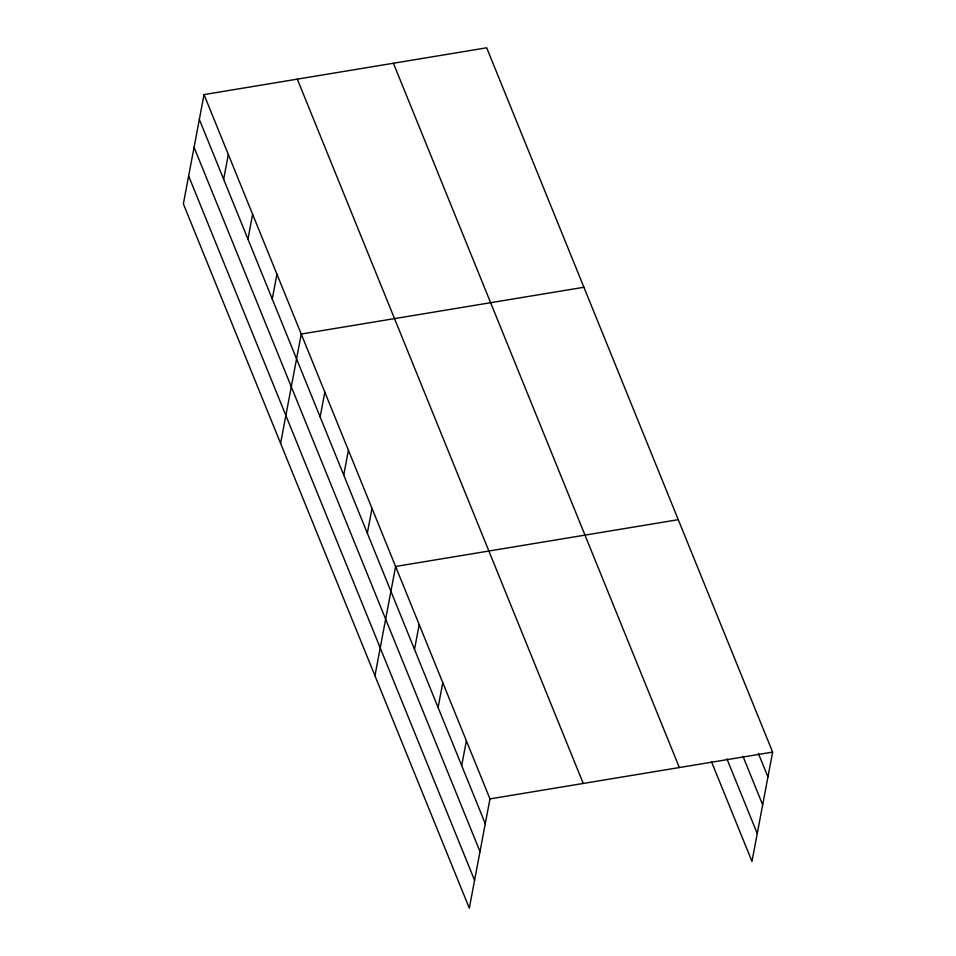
<?xml version="1.0" encoding="UTF-8"?>
<svg xmlns="http://www.w3.org/2000/svg" width="956" height="956" viewBox="0 0 956 956"><rect width="100%" height="100%" fill="white"/><g stroke="black" fill="none" stroke-linecap="round" stroke-linejoin="round"><path stroke-width="1.43" d="M204.022 94.584L183.373 203.891L469.312 908.2L489.962 798.893L204.022 94.584L486.688 47.8L772.627 752.109L751.978 861.416L711.527 761.801M223.644 179.286L228.329 154.454M247.951 239.143L252.635 214.311M272.245 299.013L276.941 274.181M280.598 443.357L301.248 334.05L583.901 287.266M320.14 416.983L324.837 392.151M343.73 475.084L348.426 450.264M367.331 533.197L372.015 508.365M374.955 675.784L395.605 566.466L678.27 519.682M414.51 649.411L419.194 624.579M438.099 707.512L442.783 682.68M461.688 765.613L466.373 740.78M489.962 798.893L772.627 752.109M758.383 753.424L767.931 776.941M743.003 756.399L762.673 804.821M726.907 758.825L757.236 833.536M393.406 63.239L679.346 767.548M297.304 79.145L583.244 783.454M199.338 119.416L485.278 823.725M194.068 147.296L480.008 851.605M188.643 176.012L474.582 880.321"/></g></svg>
